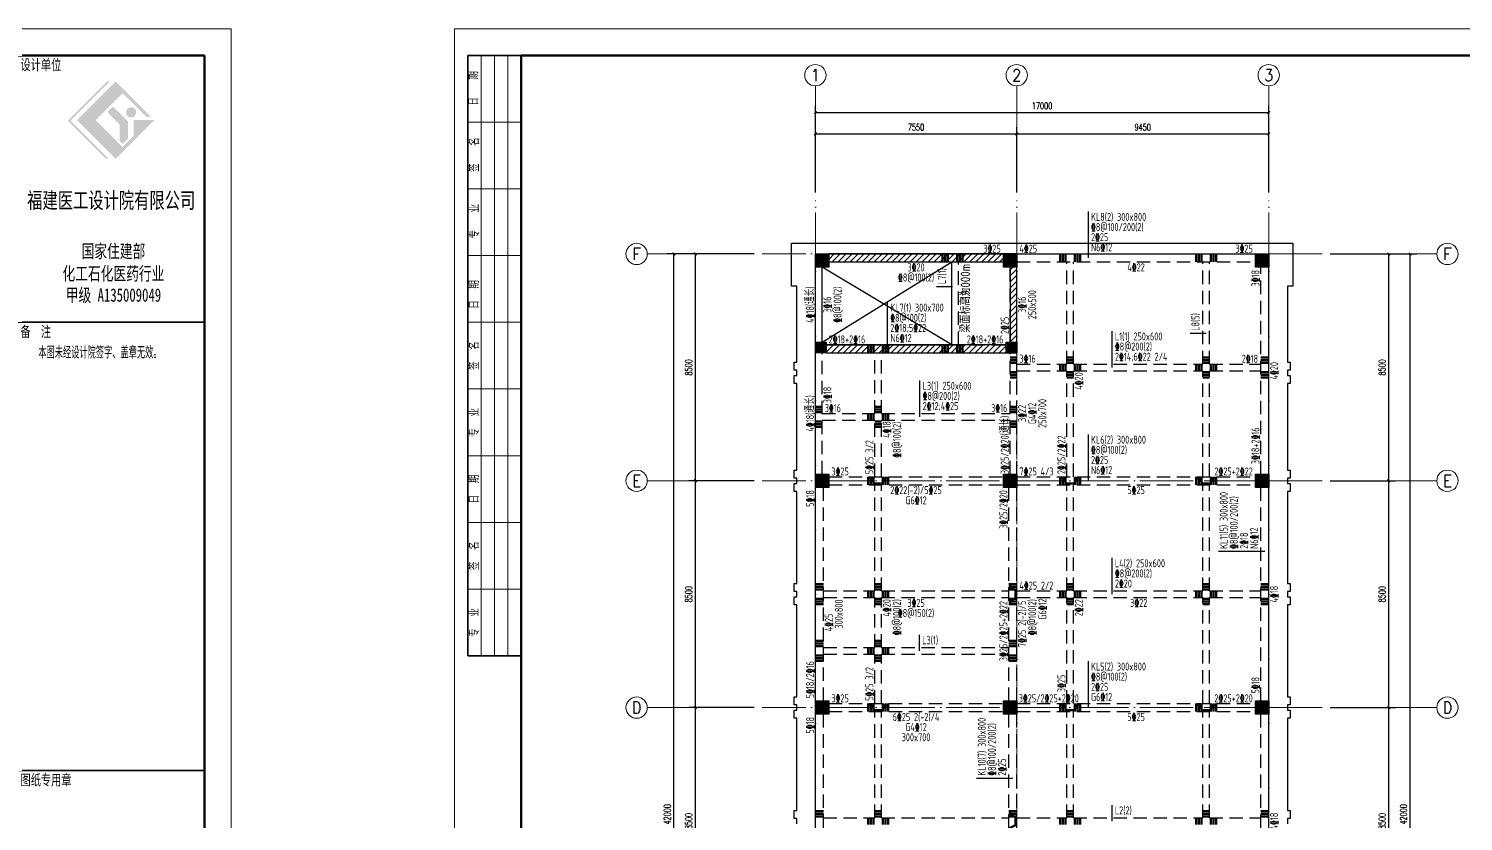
# Model space of a CAD drawing. Extents: x 3968514 to 5230306, y -516551 to -228246.
# Drawn here: x 4929560 to 4983348, y -396266 to -366566 of the extents above; entities that cross this region are included whole.
import ezdxf
from ezdxf.enums import TextEntityAlignment as Align

# ---------------------------------------------------------------- set-up
doc = ezdxf.new("R2010")
doc.units = 0
doc.header["$LTSCALE"] = 1000
doc.header["$MEASUREMENT"] = 0
for name, pattern in [('DASHED', [0.75, 0.5, -0.25]), ('DOTE', [2.42, 2, -0.2, 0.02, -0.2]), ('P_Dash1', [5, 4, -1])]:
    doc.linetypes.add(name, pattern=pattern)
for name, color, linetype, lineweight in [('AXIS', 3, 'Continuous', 15), ('AXIS_TEXT', 7, 'Continuous', 15), ('BEAM', 4, 'Continuous', 25), ('BEAM-DASHED', 4, 'P_Dash1', 25), ('BEAM-JZ-H', 2, 'Continuous', 25), ('BEAM-JZ-NUM-H', 6, 'Continuous', 25), ('BEAM-JZ-NUM-V', 6, 'Continuous', 25), ('BEAM-JZ-V', 2, 'Continuous', 25), ('BEAM-REINDJ', 1, 'Continuous', 50), ('BEAM-REINGJ', 1, 'Continuous', 50), ('BEAM-YW-H', 7, 'Continuous', 25), ('BEAM-YW-V', 7, 'Continuous', 25), ('COLUMN-HATCH', 251, 'Continuous', 25), ('DOTE', 1, 'DOTE', 9), ('FLOOR', 7, 'Continuous', 25), ('FRAME', 3, 'Continuous', 18)]:
    doc.layers.add(name, color=color, linetype=linetype, lineweight=lineweight)
for name, color, linetype in [('COLUMN', 9, 'Continuous'), ('PUB_TEXT', 7, 'Continuous'), ('Q◆07 新建墙填充', 7, 'Continuous')]:
    doc.layers.add(name, color=color, linetype=linetype)
doc.styles.add('_TCH_AXIS', font='COMPLEX', dxfattribs={"bigfont": 'GBCBIG'})
doc.styles.add('_TCH_DIM_T3', font='SIMPLEX.shx', dxfattribs={"width": 0.7, "bigfont": 'GBCBIG.shx'})
doc.styles.add('COMPLEX', font='COMPLEX')
doc.styles.add('DXFS', font='txt.shx', dxfattribs={"width": 0.7, "bigfont": 'dxfs.shx'})
doc.styles.add('FRAME', font='simhei.ttf', dxfattribs={"width": 0.7})
doc.styles.add('FromPkpm', font='Tssdeng.shx', dxfattribs={"width": 0.7, "bigfont": 'hztxt.shx'})
doc.styles.get("Standard").update_dxf_attribs({"font": 'gbenor.shx', "bigfont": 'gbcbig.shx'})
doc.dimstyles.new('_TCH_ARCH&&100', dxfattribs={"dimtxt": 255, "dimasz": 100, "dimexe": 250, "dimexo": 300, "dimgap": 122.5, "dimtad": 1, "dimdec": 0, "dimzin": 0, "dimdsep": 46, "dimtxsty": '_TCH_DIM_T3', "dimblk": 'ARCHTICK', "dimcen": 0.09, "dimclrt": 7, "dimazin": 2, "dimtfac": 1, "dimtdec": 0, "dimtix": 1, "dimtmove": 2, "dimatfit": 3, "dimfxl": 150, "dimtolj": 1, "dimtzin": 0, "dimarcsym": 0})

# ---------------------------------------------------------------- blocks, each defined once
blk = doc.blocks.new('drtgxdfgsedsew')
at = {"layer": 'BEAM-JZ-H'}
for p, q in [((26947, 49776), (26947, 51516)), ((19422, 46376), (19422, 48116)), ((27842, 45676), (27842, 47036)), ((20634, 43826), (20634, 45186)), ((26947, 41426), (26947, 43166)), ((27842, 37176), (27842, 38536)), ((20619, 35051), (20619, 35651)), ((26947, 32926), (26947, 34666)), ((27842, 28676), (27842, 29276))]:
    blk.add_line(p, q, dxfattribs=at)
at = {"layer": 'BEAM-JZ-V'}
for p, q in [((21857, 48696), (21257, 48696)), ((31362, 46948), (30762, 46948)), ((33562, 38776), (31822, 38776)), ((24112, 30276), (22752, 30276))]:
    blk.add_line(p, q, dxfattribs=at)
at = {"layer": 'BEAM-JZ-H', "style": 'FromPkpm', "width": 0.7}
for s, p in [('%%1328@100/200(2)', (27047, 50786)), ('2%%13225', (27047, 50406)), ('N6%%13212', (27047, 50026)), ('%%1328@100(2)', (19522, 47386)), ('2%%13218;5%%13222', (19522, 47006)), ('N6%%13212', (19522, 46626)), ('%%1328@200(2)', (27942, 46306)), ('2%%13214;6%%13222 2/4', (27942, 45926)), ('%%1328@200(2)', (20734, 44456)), ('2%%13212;4%%13225', (20734, 44076)), ('%%1328@100(2)', (27047, 42436)), ('2%%13225', (27047, 42056)), ('N6%%13212', (27047, 41676)), ('2%%13220', (27942, 37426)), ('%%1328@200(2)', (27942, 37806)), ('%%1328@100(2)', (27047, 33936)), ('2%%13225', (27047, 33556)), ('G6%%13212', (27047, 33176))]:
    blk.add_text(s, height=300, dxfattribs=at).set_placement(p)
at = {"layer": 'BEAM-JZ-NUM-H', "style": 'FromPkpm', "width": 0.7}
for s, p in [('KL8(2) 300x800', (27047, 51166)), ('KL7(1) 300x700', (19522, 47766)), ('L1(1) 250x600', (27942, 46686)), ('L3(1) 250x600', (20734, 44836)), ('KL6(2) 300x800', (27047, 42816)), ('L4(2) 250x600', (27942, 38186)), ('L3(1)', (20719, 35301)), ('KL5(2) 300x800', (27047, 34316)), ('L2(2)', (27942, 28926))]:
    blk.add_text(s, height=300, dxfattribs=at).set_placement(p)
at = {"layer": 'BEAM-JZ-NUM-V', "style": 'FromPkpm', "width": 0.7}
for s, p in [('L7(1)', (21607, 48796)), ('L8(5)', (31112, 47048)), ('KL11(5) 300x800', (32172, 38876)), ('KL10(7) 300x800', (23102, 30376))]:
    blk.add_text(s, height=300, rotation=90, dxfattribs=at).set_placement(p)
at = {"layer": 'BEAM-JZ-V', "style": 'FromPkpm', "width": 0.7}
for s, p in [('%%1328@100/200(2)', (32552, 38876)), ('2%%13218', (32932, 38876)), ('N6%%13212', (33312, 38876)), ('%%1328@100/200(2)', (23482, 30376)), ('2%%13225', (23862, 30376))]:
    blk.add_text(s, height=300, rotation=90, dxfattribs=at).set_placement(p)
at = {"layer": 'BEAM-YW-H', "style": 'FromPkpm', "width": 0.7}
for s, p in [('3%%13225', (23662, 49976)), ('3%%13225', (33112, 49976)), ('2%%13218+2%%13216', (23762, 46576)), ('2%%13218', (33312, 45851)), ('3%%13216', (23912, 44001)), ('2%%13225+2%%13222', (33112, 41626)), ('2%%13225+2%%13220', (33112, 33126))]:
    blk.add_text(s, height=300, dxfattribs=at).set_placement(p, align=Align.RIGHT)
for s, p in [('4%%13225', (24362, 49976)), ('2%%13218+2%%13216', (17212, 46576)), ('3%%13216', (24362, 45851)), ('3%%13216', (17062, 44001)), ('3%%13225', (17312, 41626)), ('7%%13225 4/3', (24362, 41626)), ('4%%13225 2/2', (24362, 37351)), ('3%%13225', (17312, 33126)), ('3%%13225/2%%13225+2%%13220', (24337, 33126))]:
    blk.add_text(s, height=300, dxfattribs=at).set_placement(p)
for s, p in [('3%%13220', (20487, 49576)), ('4%%13222', (28737, 49576)), ('%%1328@100(2)', (20487, 49196)), ('2%%13222(-2)/5%%13225', (20487, 41226)), ('5%%13225', (28737, 41226)), ('G6%%13212', (20487, 40846)), ('%%1328@150(2)', (20487, 36621)), ('3%%13225', (20487, 37001)), ('3%%13222', (28837, 37001)), ('6%%13225 2(-2)/4', (20487, 32726)), ('G4%%13212', (20487, 32346)), ('5%%13225', (28737, 32726)), ('300x700', (20487, 31966))]:
    blk.add_text(s, height=300, dxfattribs=at).set_placement(p, align=Align.TOP_CENTER)
at = {"layer": 'BEAM-YW-V', "style": 'FromPkpm', "width": 0.7}
for s, p in [('3%%13218', (33362, 49326)), ('5%%13218', (16662, 41076)), ('3%%13225/2%%13220', (23912, 41076)), ('5%%13218', (16662, 32576))]:
    blk.add_text(s, height=300, rotation=90, dxfattribs=at).set_placement(p, align=Align.RIGHT)
for s, p in [('4%%13218(通长)', (16662, 48026)), ('4%%13218(通长)', (16662, 43951)), ('3%%13225/2%%13220(通长)', (23962, 42771))]:
    blk.add_text(s, height=300, rotation=90, dxfattribs=at).set_placement(p, align=Align.CENTER)
for s, p in [('%%1328@100(2)', (17392, 48026)), ('250x500', (24692, 48026)), ('3%%13216', (17012, 48026)), ('3%%13216', (24312, 48026)), ('4%%13220', (33762, 45551)), ('4%%13220', (26437, 45165)), ('3%%13218', (17012, 44642)), ('3%%13222', (24312, 43951)), ('G4%%13212', (24692, 43951)), ('250x700', (25072, 43951)), ('4%%13218', (19237, 43351)), ('%%1328@100(2)', (19617, 42967)), ('4%%13218', (33762, 37176)), ('300x800', (17442, 36434)), ('4%%13220', (19237, 36665)), ('%%1328@100(2)', (19617, 36317)), ('7%%13225 2(-2)/5', (24312, 36065)), ('%%1328@100(2)', (24692, 36317)), ('G6%%13212', (25072, 36622)), ('2%%13222', (26437, 36669)), ('4%%13225', (17062, 36118)), ('4%%13218', (33762, 28676))]:
    blk.add_text(s, height=300, rotation=90, dxfattribs=at).set_placement(p, align=Align.TOP_CENTER)
for s, p in [('2%%13225', (23962, 46925)), ('3%%13218+2%%13216', (33362, 42050)), ('5%%13225 3/2', (18887, 41676)), ('2%%13225/2%%13222', (26087, 41676)), ('3%%13225/2%%13225+2%%13222', (23912, 34668)), ('5%%13218/2%%13216', (16662, 33276)), ('5%%13225 3/2', (18887, 33176)), ('3%%13225', (26087, 33507)), ('5%%13218', (33362, 33453))]:
    blk.add_text(s, height=300, rotation=90, dxfattribs=at).set_placement(p)
blk = doc.blocks.new('dftgdsfzst')
at = {"layer": 'BEAM-REINDJ'}
for points in [[(18712, 41526), (18812, 41526), (18912, 41326), (19212, 41326), (19312, 41526), (19412, 41526)], [(25912, 41526), (26012, 41526), (26112, 41326), (26412, 41326), (26512, 41526), (26612, 41526)], [(31012, 41526), (31112, 41526), (31212, 41326), (31512, 41326), (31612, 41526), (31712, 41526)], [(24012, 36826), (24012, 36926), (24212, 37026), (24212, 37326), (24012, 37426), (24012, 37526)], [(18712, 33026), (18812, 33026), (18912, 32826), (19212, 32826), (19312, 33026), (19412, 33026)], [(25912, 33026), (26012, 33026), (26112, 32826), (26412, 32826), (26512, 33026), (26612, 33026)], [(31012, 33026), (31112, 33026), (31212, 32826), (31512, 32826), (31612, 33026), (31712, 33026)], [(24012, 28326), (24012, 28426), (24212, 28526), (24212, 28826), (24012, 28926), (24012, 29026)]]:
    blk.add_lwpolyline(points, dxfattribs=at)
at = {"layer": 'BEAM-REINGJ'}
for points in [[(21482, 49926), (21482, 49626)], [(21582, 49926), (21582, 49626)], [(21682, 49926), (21682, 49626)], [(22032, 49926), (22032, 49626)], [(22132, 49926), (22132, 49626)], [(22232, 49926), (22232, 49626)], [(25887, 49926), (25887, 49626)], [(25987, 49926), (25987, 49626)], [(26087, 49926), (26087, 49626)], [(26437, 49926), (26437, 49626)], [(26537, 49926), (26537, 49626)], [(26637, 49926), (26637, 49626)], [(30987, 49926), (30987, 49626)], [(31087, 49926), (31087, 49626)], [(31187, 49926), (31187, 49626)], [(31537, 49926), (31537, 49626)], [(31637, 49926), (31637, 49626)], [(31737, 49926), (31737, 49626)], [(18687, 46526), (18687, 46226)], [(18787, 46526), (18787, 46226)], [(18887, 46526), (18887, 46226)], [(19237, 46526), (19237, 46226)], [(19337, 46526), (19337, 46226)], [(19437, 46526), (19437, 46226)], [(21482, 46526), (21482, 46226)], [(21582, 46526), (21582, 46226)], [(21682, 46526), (21682, 46226)], [(22032, 46526), (22032, 46226)], [(22132, 46526), (22132, 46226)], [(22232, 46526), (22232, 46226)], [(24012, 46051), (24262, 46051)], [(24012, 45951), (24262, 45951)], [(24012, 45851), (24262, 45851)], [(25887, 45801), (25887, 45551)], [(25987, 45801), (25987, 45551)], [(26087, 45801), (26087, 45551)], [(26137, 46051), (26387, 46051)], [(26137, 45951), (26387, 45951)], [(26137, 45851), (26387, 45851)], [(26437, 45801), (26437, 45551)], [(26537, 45801), (26537, 45551)], [(26637, 45801), (26637, 45551)], [(30987, 45801), (30987, 45551)], [(31087, 45801), (31087, 45551)], [(31187, 45801), (31187, 45551)], [(31237, 46051), (31487, 46051)], [(31237, 45951), (31487, 45951)], [(31237, 45851), (31487, 45851)], [(31537, 45801), (31537, 45551)], [(31637, 45801), (31637, 45551)], [(31737, 45801), (31737, 45551)], [(33412, 46051), (33712, 46051)], [(33412, 45951), (33712, 45951)], [(33412, 45851), (33712, 45851)], [(24012, 45501), (24262, 45501)], [(24012, 45401), (24262, 45401)], [(24012, 45301), (24262, 45301)], [(26137, 45501), (26387, 45501)], [(26137, 45401), (26387, 45401)], [(26137, 45301), (26387, 45301)], [(31237, 45501), (31487, 45501)], [(31237, 45401), (31487, 45401)], [(31237, 45301), (31487, 45301)], [(33412, 45501), (33712, 45501)], [(33412, 45401), (33712, 45401)], [(33412, 45301), (33712, 45301)], [(16712, 44201), (16962, 44201)], [(18937, 44201), (19187, 44201)], [(24012, 44201), (24262, 44201)], [(16712, 44101), (16962, 44101)], [(16712, 44001), (16962, 44001)], [(16712, 43651), (16962, 43651)], [(18687, 43951), (18687, 43701)], [(18787, 43951), (18787, 43701)], [(18887, 43951), (18887, 43701)], [(18937, 44101), (19187, 44101)], [(18937, 44001), (19187, 44001)], [(18937, 43651), (19187, 43651)], [(19237, 43951), (19237, 43701)], [(19337, 43951), (19337, 43701)], [(19437, 43951), (19437, 43701)], [(24012, 44101), (24262, 44101)], [(24012, 44001), (24262, 44001)], [(24012, 43651), (24262, 43651)], [(16712, 43551), (16962, 43551)], [(16712, 43451), (16962, 43451)], [(18937, 43551), (19187, 43551)], [(18937, 43451), (19187, 43451)], [(24012, 43551), (24262, 43551)], [(24012, 43451), (24262, 43451)], [(18687, 41576), (18687, 41276)], [(18787, 41576), (18787, 41276)], [(18887, 41576), (18887, 41276)], [(19237, 41576), (19237, 41276)], [(19337, 41576), (19337, 41276)], [(19437, 41576), (19437, 41276)], [(25887, 41576), (25887, 41276)], [(25987, 41576), (25987, 41276)], [(26087, 41576), (26087, 41276)], [(26437, 41576), (26437, 41276)], [(26537, 41576), (26537, 41276)], [(26637, 41576), (26637, 41276)], [(30987, 41576), (30987, 41276)], [(31087, 41576), (31087, 41276)], [(31187, 41576), (31187, 41276)], [(31537, 41576), (31537, 41276)], [(31637, 41576), (31637, 41276)], [(31737, 41576), (31737, 41276)], [(16712, 37551), (17012, 37551)], [(16712, 37451), (17012, 37451)], [(16712, 37351), (17012, 37351)], [(18687, 37301), (18687, 37051)], [(18787, 37301), (18787, 37051)], [(18887, 37301), (18887, 37051)], [(18937, 37551), (19187, 37551)], [(18937, 37451), (19187, 37451)], [(18937, 37351), (19187, 37351)], [(19237, 37301), (19237, 37051)], [(19337, 37301), (19337, 37051)], [(19437, 37301), (19437, 37051)], [(23962, 37551), (24262, 37551)], [(23962, 37451), (24262, 37451)], [(23962, 37351), (24262, 37351)], [(25887, 37301), (25887, 37051)], [(25987, 37301), (25987, 37051)], [(26087, 37301), (26087, 37051)], [(26137, 37551), (26387, 37551)], [(26137, 37451), (26387, 37451)], [(26137, 37351), (26387, 37351)], [(26437, 37301), (26437, 37051)], [(26537, 37301), (26537, 37051)], [(26637, 37301), (26637, 37051)], [(30987, 37301), (30987, 37051)], [(31087, 37301), (31087, 37051)], [(31187, 37301), (31187, 37051)], [(31237, 37551), (31487, 37551)], [(31237, 37451), (31487, 37451)], [(31237, 37351), (31487, 37351)], [(31537, 37301), (31537, 37051)], [(31637, 37301), (31637, 37051)], [(31737, 37301), (31737, 37051)], [(33412, 37551), (33712, 37551)], [(33412, 37451), (33712, 37451)], [(33412, 37351), (33712, 37351)], [(16712, 37001), (17012, 37001)], [(16712, 36901), (17012, 36901)], [(16712, 36801), (17012, 36801)], [(18937, 37001), (19187, 37001)], [(18937, 36901), (19187, 36901)], [(18937, 36801), (19187, 36801)], [(23962, 37001), (24262, 37001)], [(23962, 36901), (24262, 36901)], [(23962, 36801), (24262, 36801)], [(26137, 37001), (26387, 37001)], [(26137, 36901), (26387, 36901)], [(26137, 36801), (26387, 36801)], [(31237, 37001), (31487, 37001)], [(31237, 36901), (31487, 36901)], [(31237, 36801), (31487, 36801)], [(33412, 37001), (33712, 37001)], [(33412, 36901), (33712, 36901)], [(33412, 36801), (33712, 36801)], [(16712, 35426), (17012, 35426)], [(16712, 35326), (17012, 35326)], [(16712, 35226), (17012, 35226)], [(18687, 35176), (18687, 34926)], [(18787, 35176), (18787, 34926)], [(18887, 35176), (18887, 34926)], [(18937, 35426), (19187, 35426)], [(18937, 35326), (19187, 35326)], [(18937, 35226), (19187, 35226)], [(19237, 35176), (19237, 34926)], [(19337, 35176), (19337, 34926)], [(19437, 35176), (19437, 34926)], [(23962, 35426), (24262, 35426)], [(23962, 35326), (24262, 35326)], [(23962, 35226), (24262, 35226)], [(16712, 34876), (17012, 34876)], [(16712, 34776), (17012, 34776)], [(16712, 34676), (17012, 34676)], [(18937, 34876), (19187, 34876)], [(18937, 34776), (19187, 34776)], [(18937, 34676), (19187, 34676)], [(23962, 34876), (24262, 34876)], [(23962, 34776), (24262, 34776)], [(23962, 34676), (24262, 34676)], [(18687, 33076), (18687, 32776)], [(18787, 33076), (18787, 32776)], [(18887, 33076), (18887, 32776)], [(19237, 33076), (19237, 32776)], [(19337, 33076), (19337, 32776)], [(19437, 33076), (19437, 32776)], [(25887, 33076), (25887, 32776)], [(25987, 33076), (25987, 32776)], [(26087, 33076), (26087, 32776)], [(26437, 33076), (26437, 32776)], [(26537, 33076), (26537, 32776)], [(26637, 33076), (26637, 32776)], [(30987, 33076), (30987, 32776)], [(31087, 33076), (31087, 32776)], [(31187, 33076), (31187, 32776)], [(31537, 33076), (31537, 32776)], [(31637, 33076), (31637, 32776)], [(31737, 33076), (31737, 32776)], [(16712, 29051), (17012, 29051)], [(18937, 29051), (19187, 29051)], [(23962, 29051), (24262, 29051)], [(26137, 29051), (26387, 29051)], [(31237, 29051), (31487, 29051)], [(33412, 29051), (33712, 29051)], [(16712, 28951), (17012, 28951)], [(16712, 28851), (17012, 28851)], [(18687, 28801), (18687, 28551)], [(18787, 28801), (18787, 28551)], [(18887, 28801), (18887, 28551)], [(18937, 28951), (19187, 28951)], [(18937, 28851), (19187, 28851)], [(19237, 28801), (19237, 28551)], [(19337, 28801), (19337, 28551)], [(19437, 28801), (19437, 28551)], [(23962, 28951), (24262, 28951)], [(23962, 28851), (24262, 28851)], [(25887, 28801), (25887, 28551)], [(25987, 28801), (25987, 28551)], [(26087, 28801), (26087, 28551)], [(26137, 28951), (26387, 28951)], [(26137, 28851), (26387, 28851)], [(26437, 28801), (26437, 28551)], [(26537, 28801), (26537, 28551)], [(26637, 28801), (26637, 28551)], [(30987, 28801), (30987, 28551)], [(31087, 28801), (31087, 28551)], [(31187, 28801), (31187, 28551)], [(31237, 28951), (31487, 28951)], [(31237, 28851), (31487, 28851)], [(31537, 28801), (31537, 28551)], [(31637, 28801), (31637, 28551)], [(31737, 28801), (31737, 28551)], [(33412, 28951), (33712, 28951)], [(33412, 28851), (33712, 28851)]]:
    blk.add_lwpolyline(points, dxfattribs=at)
blk = doc.blocks.new('rfydrtysds')
at = {"layer": 'COLUMN-HATCH'}
for points in [[(5741410, -352340), (5741910, -352340), (5741910, -352840), (5741410, -352840)], [(5748460, -352340), (5748960, -352340), (5748960, -352840), (5748460, -352840)], [(5757910, -352340), (5758410, -352340), (5758410, -352840), (5757910, -352840)], [(5741410, -355640), (5741810, -355640), (5741810, -356040), (5741410, -356040)], [(5748560, -355640), (5748960, -355640), (5748960, -356040), (5748560, -356040)], [(5741410, -360590), (5741910, -360590), (5741910, -361090), (5741410, -361090)], [(5748460, -360590), (5748960, -360590), (5748960, -361090), (5748460, -361090)], [(5757910, -360590), (5758410, -360590), (5758410, -361090), (5757910, -361090)], [(5741410, -369090), (5741910, -369090), (5741910, -369590), (5741410, -369590)], [(5748460, -369090), (5748960, -369090), (5748960, -369590), (5748460, -369590)], [(5757910, -369090), (5758410, -369090), (5758410, -369590), (5757910, -369590)]]:
    blk.add_hatch(color=256, dxfattribs=at).paths.add_polyline_path(points, flags=0)
at = {"elevation": 0}
blk.add_lwpolyline([(5740710, -373690), (5740710, -373490), (5740610, -373490), (5740610, -373190), (5740710, -373190), (5740710, -369740), (5740610, -369740), (5740610, -369440), (5740710, -369440), (5740710, -369240), (5740610, -369240), (5740610, -368940), (5740710, -368940), (5740710, -365490), (5740610, -365490), (5740610, -365190), (5740710, -365190), (5740710, -364990), (5740610, -364990), (5740610, -364690), (5740710, -364690), (5740710, -361240), (5740610, -361240), (5740610, -360940), (5740710, -360940), (5740710, -360740), (5740610, -360740), (5740610, -360440), (5740710, -360440), (5740710, -357190), (5740610, -357190), (5740610, -356890), (5740710, -356890), (5740710, -356690), (5740610, -356690), (5740610, -356390), (5740710, -356390), (5740710, -353540), (5740510, -353540), (5740510, -351940), (5759310, -351940), (5759310, -353540), (5759110, -353540), (5759110, -356390), (5759210, -356390), (5759210, -356690), (5759110, -356690), (5759110, -356890), (5759210, -356890), (5759210, -357190), (5759110, -357190), (5759110, -360440), (5759210, -360440), (5759210, -360740), (5759110, -360740), (5759110, -360940), (5759210, -360940), (5759210, -361240), (5759110, -361240), (5759110, -364690), (5759210, -364690), (5759210, -364990), (5759110, -364990), (5759110, -365190), (5759210, -365190), (5759210, -365490), (5759110, -365490), (5759110, -368940), (5759210, -368940), (5759210, -369240), (5759110, -369240), (5759110, -369440), (5759210, -369440), (5759210, -369740), (5759110, -369740), (5759110, -373190), (5759210, -373190), (5759210, -373490), (5759110, -373490), (5759110, -373690)], dxfattribs=at)
at = {"layer": 'BEAM'}
for p, q in [((5741410, -355640), (5741410, -352840)), ((5741660, -355640), (5741660, -352840)), ((5741910, -352340), (5748460, -352340)), ((5741910, -352640), (5746530, -352640)), ((5746530, -355740), (5746530, -352640)), ((5748960, -352340), (5757910, -352340)), ((5758410, -360590), (5758410, -352840)), ((5741410, -360590), (5741410, -356040)), ((5741810, -355740), (5746530, -355740)), ((5741410, -369090), (5741410, -361090)), ((5758410, -369090), (5758410, -361090)), ((5741410, -377590), (5741410, -369590)), ((5758410, -377590), (5758410, -369590))]:
    blk.add_line(p, q, dxfattribs=at)
at = {"layer": 'BEAM-DASHED', "linetype": 'DASHED'}
for p, q in [((5746530, -352640), (5748460, -352640)), ((5746780, -355740), (5746780, -352640)), ((5748710, -355640), (5748710, -352840)), ((5748960, -352640), (5757910, -352640)), ((5748960, -355640), (5748960, -352840)), ((5750835, -356465), (5750835, -352640)), ((5751085, -356465), (5751085, -352640)), ((5755935, -356465), (5755935, -352640)), ((5756185, -356465), (5756185, -352640)), ((5758110, -360590), (5758110, -352840)), ((5741660, -360590), (5741660, -356040)), ((5741810, -356040), (5748560, -356040)), ((5743635, -358315), (5743635, -356040)), ((5743885, -358315), (5743885, -356040)), ((5746530, -355740), (5748560, -355740)), ((5748710, -360590), (5748710, -356040)), ((5748960, -360590), (5748960, -356040)), ((5748960, -356465), (5750835, -356465)), ((5751085, -356465), (5755935, -356465)), ((5756185, -356465), (5758110, -356465)), ((5748960, -356715), (5750835, -356715)), ((5750835, -360690), (5750835, -356715)), ((5751085, -356715), (5755935, -356715)), ((5751085, -360690), (5751085, -356715)), ((5755935, -360690), (5755935, -356715)), ((5756185, -356715), (5758110, -356715)), ((5756185, -360690), (5756185, -356715)), ((5741660, -358315), (5743635, -358315)), ((5741660, -358565), (5743635, -358565)), ((5743635, -360690), (5743635, -358565)), ((5743885, -358315), (5748710, -358315)), ((5743885, -358565), (5748710, -358565)), ((5743885, -360690), (5743885, -358565)), ((5741910, -360690), (5748460, -360690)), ((5748960, -360690), (5757910, -360690)), ((5741710, -369090), (5741710, -361090)), ((5741910, -360990), (5748460, -360990)), ((5743635, -364965), (5743635, -360990)), ((5743885, -364965), (5743885, -360990)), ((5748660, -369090), (5748660, -361090)), ((5748960, -360990), (5757910, -360990)), ((5748960, -369090), (5748960, -361090)), ((5750835, -364965), (5750835, -360990)), ((5751085, -364965), (5751085, -360990)), ((5755935, -364965), (5755935, -360990)), ((5756185, -364965), (5756185, -360990)), ((5758110, -369090), (5758110, -361090)), ((5741710, -364965), (5743635, -364965)), ((5741710, -365215), (5743635, -365215)), ((5743635, -367090), (5743635, -365215)), ((5743885, -364965), (5748660, -364965)), ((5743885, -365215), (5748660, -365215)), ((5743885, -367090), (5743885, -365215)), ((5748960, -364965), (5750835, -364965)), ((5748960, -365215), (5750835, -365215)), ((5750835, -369190), (5750835, -365215)), ((5751085, -364965), (5755935, -364965)), ((5751085, -365215), (5755935, -365215)), ((5751085, -369190), (5751085, -365215)), ((5755935, -369190), (5755935, -365215)), ((5756185, -364965), (5758110, -364965)), ((5756185, -365215), (5758110, -365215)), ((5756185, -369190), (5756185, -365215)), ((5741710, -367090), (5743635, -367090)), ((5741710, -367340), (5743635, -367340)), ((5743635, -369190), (5743635, -367340)), ((5743885, -367090), (5748660, -367090)), ((5743885, -367340), (5748660, -367340)), ((5743885, -369190), (5743885, -367340)), ((5741910, -369190), (5748460, -369190)), ((5741910, -369490), (5748460, -369490)), ((5743635, -373465), (5743635, -369490)), ((5743885, -373465), (5743885, -369490)), ((5748960, -369190), (5757910, -369190)), ((5748960, -369490), (5757910, -369490)), ((5750835, -373465), (5750835, -369490)), ((5751085, -373465), (5751085, -369490)), ((5755935, -373465), (5755935, -369490)), ((5756185, -373465), (5756185, -369490)), ((5741710, -377590), (5741710, -369590)), ((5748660, -377590), (5748660, -369590)), ((5748960, -377590), (5748960, -369590)), ((5758110, -377590), (5758110, -369590)), ((5741710, -373465), (5743635, -373465)), ((5743885, -373465), (5748660, -373465)), ((5748960, -373465), (5750835, -373465)), ((5751085, -373465), (5755935, -373465)), ((5756185, -373465), (5758110, -373465))]:
    blk.add_line(p, q, dxfattribs=at)
at = {"layer": 'COLUMN'}
for points in [[(5741410, -352340), (5741910, -352340), (5741910, -352840), (5741410, -352840), (5741410, -352340)], [(5748460, -352340), (5748960, -352340), (5748960, -352840), (5748460, -352840), (5748460, -352340)], [(5757910, -352340), (5758410, -352340), (5758410, -352840), (5757910, -352840), (5757910, -352340)], [(5741410, -355640), (5741810, -355640), (5741810, -356040), (5741410, -356040), (5741410, -355640)], [(5748560, -355640), (5748960, -355640), (5748960, -356040), (5748560, -356040), (5748560, -355640)], [(5741410, -360590), (5741910, -360590), (5741910, -361090), (5741410, -361090), (5741410, -360590)], [(5748460, -360590), (5748960, -360590), (5748960, -361090), (5748460, -361090), (5748460, -360590)], [(5757910, -360590), (5758410, -360590), (5758410, -361090), (5757910, -361090), (5757910, -360590)], [(5741410, -369090), (5741910, -369090), (5741910, -369590), (5741410, -369590), (5741410, -369090)], [(5748460, -369090), (5748960, -369090), (5748960, -369590), (5748460, -369590), (5748460, -369090)], [(5757910, -369090), (5758410, -369090), (5758410, -369590), (5757910, -369590), (5757910, -369090)]]:
    blk.add_lwpolyline(points, dxfattribs=at)
at = {"layer": 'FLOOR'}
for p, q in [((5741660, -355640), (5746530, -352640)), ((5746530, -355740), (5741660, -352840))]:
    blk.add_line(p, q, dxfattribs=at)
blk = doc.blocks.new('A$C0B803521')
at = {"layer": 'FRAME'}
h = blk.add_hatch(color=256, dxfattribs=at)
h.paths.add_polyline_path([(-21025, 90227), (-20017, 91236), (-19135, 90354), (-18955, 90354), (-20278, 91677), (-21728, 90227), (-20278, 88777), (-18828, 90227), (-19604, 90227), (-19604, 89631), (-20017, 89218)], flags=0)
edge = h.paths.add_edge_path(flags=0)
edge.add_arc((-20199, 90039), 69.1, 0, 45, ccw=False)
edge.add_line((-20130, 90039), (-20130, 89455))
edge.add_line((-20130, 89455), (-20014, 89339))
edge.add_line((-20014, 89339), (-19815, 89537))
edge.add_line((-19815, 89537), (-19815, 90148))
edge.add_arc((-19884, 90148), 69.1, 360, 405)
edge.add_line((-19835, 90197), (-20329, 90690))
edge.add_arc((-20378, 90642), 69.1, 45, 135)
edge.add_line((-20426, 90690), (-20541, 90576))
edge.add_arc((-20492, 90527), 69.1, 135, 225)
edge.add_line((-20541, 90478), (-20150, 90088))
edge = h.paths.add_edge_path(flags=0)
edge.add_arc((-19698, 90520), 192, 0, 180)
edge.add_arc((-19698, 90520), 192, 180, 360)
h.paths.add_polyline_path([(-20637, 88777), (-20539, 88777), (-21971, 90208), (-20502, 91677), (-20600, 91677), (-22068, 90208)], flags=0)
at = {"layer": 'FRAME', "lineweight": 18}
for p, q in [((-100043, 93652), (-100043, 34252)), ((-15943, 93652), (-100043, 93652)), ((-15943, 34252), (-15943, 93652))]:
    blk.add_line(p, q, dxfattribs=at)
at = {"layer": 'FRAME', "lineweight": 35}
for p, q in [((-97543, 92652), (-99543, 92652)), ((-99543, 92652), (-99543, 70152)), ((-23943, 82652), (-16943, 82652)), ((-16943, 65852), (-23943, 65852))]:
    blk.add_line(p, q, dxfattribs=at)
at = {"layer": 'FRAME', "lineweight": 140}
for p, q in [((-97543, 92652), (-97543, 35252)), ((-16943, 92652), (-97543, 92652)), ((-16943, 35252), (-16943, 92652))]:
    blk.add_line(p, q, dxfattribs=at)
at = {"layer": 'FRAME', "lineweight": 18}
for points in [[(-99043, 70152), (-99043, 92652)], [(-98543, 70152), (-98543, 92652)], [(-98043, 70152), (-98043, 92652)], [(-97543, 90152), (-99543, 90152)], [(-97543, 87652), (-99543, 87652)], [(-97543, 85152), (-99543, 85152)], [(-97543, 82652), (-99543, 82652)], [(-97543, 80152), (-99543, 80152)], [(-97543, 77652), (-99543, 77652)], [(-97543, 75152), (-99543, 75152)], [(-97543, 72652), (-99543, 72652)]]:
    blk.add_lwpolyline(points, dxfattribs=at)
at = {"layer": 'FRAME', "lineweight": 35}
blk.add_lwpolyline([(-97543, 70152), (-99543, 70152)], dxfattribs=at)
at = {"layer": 'FRAME', "style": 'FRAME'}
for s, insert, char_height, width, attachment_point in [('设计单位', (-23843, 92502), 400, 2368.14, 1), ('福建医工设计院有限公司', (-20443, 87187), 600, 9859.32, 5), ('国家住建部', (-20359, 85288), 500, 2944.75, 5), ('化工石化医药行业', (-20359, 84447), 500, 4781.36, 5), ('甲级 A135009049', (-20359, 83644), 500, 4439.66, 5), ('备  注', (-23843, 82502), 400, 1758.31, 1), ('{\\W0.55;本图未经设计院签字、盖章无效。}', (-23176, 81291), 400, 6834.92, 7), ('图纸专用章', (-23843, 65702), 400, 2928.14, 1)]:
    blk.add_mtext(s, dxfattribs=dict(at, insert=insert, char_height=char_height, width=width, attachment_point=attachment_point))
at = {"layer": 'FRAME', "char_height": 350, "attachment_point": 5, "rotation": 90, "style": 'DXFS'}
for s, insert, width in [('日   期', (-99319, 91415), 1350.55), ('签   名   ', (-99289, 88930), 1430.08), ('专   业', (-99284, 86439), 1489.43), ('日  期', (-99293, 83691), 1132.5), ('签  名   ', (-99293, 81402), 1185), ('专  业', (-99293, 78902), 1132.5), ('日  期', (-99293, 76402), 1132.5), ('签  名   ', (-99293, 73902), 1185)]:
    blk.add_mtext(s, dxfattribs=dict(at, insert=insert, width=width))
at = {"layer": 'FRAME', "lineweight": 18, "insert": (-99293, 71402), "char_height": 350, "width": 1132.5, "attachment_point": 5, "rotation": 90, "style": 'DXFS'}
blk.add_mtext('专  业', dxfattribs=at)
blk = doc.blocks.new('_AXISO')
blk.add_circle((0, 0), 0.5)
at = {"layer": 'AXIS_TEXT', "style": 'COMPLEX', "width": 1.041667}
blk.add_attdef('A', text='', height=0.56, dxfattribs=at).set_placement((-0.25, -0.28), (0.25, -0.28), align=Align.FIT)
blk = doc.blocks.new('_ArchTick')
at = {"color": 0, "linetype": 'ByBlock', "const_width": 0.4}
blk.add_lwpolyline([(-0.5, -0.5), (0.5, 0.5)], dxfattribs=at)
blk = doc.blocks.new('*D1344')
at = {"layer": 'AXIS', "color": 0, "lineweight": -2, "transparency": 16777216}
for p, q in [((0, 2300), (0, 5550)), ((17000, 2300), (17000, 5550)), ((0, 5300), (17000, 5300))]:
    blk.add_line(p, q, dxfattribs=at)
at = {"layer": 'Defpoints', "color": 0, "transparency": 16777216}
for p in [(17000, 5300), (0, 2000), (17000, 2000)]:
    blk.add_point(p, dxfattribs=at)
at = {"layer": 'AXIS', "color": 0, "lineweight": -2, "transparency": 16777216, "xscale": 100, "yscale": 100, "zscale": 100, "rotation": 180}
blk.add_blockref('_ArchTick', (0, 5300), dxfattribs=at)
at = {"layer": 'AXIS', "color": 0, "lineweight": -2, "transparency": 16777216, "xscale": 100, "yscale": 100, "zscale": 100}
blk.add_blockref('_ArchTick', (17000, 5300), dxfattribs=at)
at = {"layer": 'AXIS', "color": 7, "transparency": 16777216, "insert": (8500, 5550), "char_height": 255, "attachment_point": 5, "style": '_TCH_DIM_T3'}
blk.add_mtext('\\A1;17000', dxfattribs=at)
blk = doc.blocks.new('*D1345')
at = {"layer": 'AXIS', "color": 0, "lineweight": -2, "transparency": 16777216}
for p, q in [((0, 2300), (0, 4750)), ((0, 4500), (7550, 4500)), ((7550, 2300), (7550, 4750))]:
    blk.add_line(p, q, dxfattribs=at)
at = {"layer": 'Defpoints', "color": 0, "transparency": 16777216}
for p in [(7550, 4500), (0, 2000), (7550, 2000)]:
    blk.add_point(p, dxfattribs=at)
at = {"layer": 'AXIS', "color": 0, "lineweight": -2, "transparency": 16777216, "xscale": 100, "yscale": 100, "zscale": 100, "rotation": 180}
blk.add_blockref('_ArchTick', (0, 4500), dxfattribs=at)
at = {"layer": 'AXIS', "color": 0, "lineweight": -2, "transparency": 16777216, "xscale": 100, "yscale": 100, "zscale": 100}
blk.add_blockref('_ArchTick', (7550, 4500), dxfattribs=at)
at = {"layer": 'AXIS', "color": 7, "transparency": 16777216, "insert": (3775, 4750), "char_height": 255, "attachment_point": 5, "style": '_TCH_DIM_T3'}
blk.add_mtext('\\A1;7550', dxfattribs=at)
blk = doc.blocks.new('*D1346')
at = {"layer": 'AXIS', "color": 0, "lineweight": -2, "transparency": 16777216}
for p, q in [((7550, 2300), (7550, 4750)), ((7550, 4500), (17000, 4500)), ((17000, 2300), (17000, 4750))]:
    blk.add_line(p, q, dxfattribs=at)
at = {"layer": 'Defpoints', "color": 0, "transparency": 16777216}
for p in [(17000, 4500), (7550, 2000), (17000, 2000)]:
    blk.add_point(p, dxfattribs=at)
at = {"layer": 'AXIS', "color": 0, "lineweight": -2, "transparency": 16777216, "xscale": 100, "yscale": 100, "zscale": 100, "rotation": 180}
blk.add_blockref('_ArchTick', (7550, 4500), dxfattribs=at)
at = {"layer": 'AXIS', "color": 0, "lineweight": -2, "transparency": 16777216, "xscale": 100, "yscale": 100, "zscale": 100}
blk.add_blockref('_ArchTick', (17000, 4500), dxfattribs=at)
at = {"layer": 'AXIS', "color": 7, "transparency": 16777216, "insert": (12275, 4750), "char_height": 255, "attachment_point": 5, "style": '_TCH_DIM_T3'}
blk.add_mtext('\\A1;9450', dxfattribs=at)
blk = doc.blocks.new('*D1347')
at = {"layer": 'AXIS', "color": 0, "lineweight": -2, "transparency": 16777216}
for p, q in [((19300, 0), (22550, 0)), ((22300, -42000), (22300, 0)), ((19300, -42000), (22550, -42000))]:
    blk.add_line(p, q, dxfattribs=at)
at = {"layer": 'Defpoints', "color": 0, "transparency": 16777216}
for p in [(19000, 0), (22300, 0), (19000, -42000)]:
    blk.add_point(p, dxfattribs=at)
at = {"layer": 'AXIS', "color": 0, "lineweight": -2, "transparency": 16777216, "xscale": 100, "yscale": 100, "zscale": 100}
for p, rotation in [((22300, 0), 90), ((22300, -42000), 270)]:
    blk.add_blockref('_ArchTick', p, dxfattribs=dict(at, rotation=rotation))
at = {"layer": 'AXIS', "color": 7, "transparency": 16777216, "insert": (22050, -21000), "char_height": 255, "attachment_point": 5, "rotation": 90, "style": '_TCH_DIM_T3'}
blk.add_mtext('\\A1;42000', dxfattribs=at)
blk = doc.blocks.new('*D1350')
at = {"layer": 'AXIS', "color": 0, "lineweight": -2, "transparency": 16777216}
for p, q in [((19300, -17000), (21750, -17000)), ((21500, -25500), (21500, -17000)), ((19300, -25500), (21750, -25500))]:
    blk.add_line(p, q, dxfattribs=at)
at = {"layer": 'Defpoints', "color": 0, "transparency": 16777216}
for p in [(19000, -17000), (21500, -17000), (19000, -25500)]:
    blk.add_point(p, dxfattribs=at)
at = {"layer": 'AXIS', "color": 0, "lineweight": -2, "transparency": 16777216, "xscale": 100, "yscale": 100, "zscale": 100}
for p, rotation in [((21500, -17000), 90), ((21500, -25500), 270)]:
    blk.add_blockref('_ArchTick', p, dxfattribs=dict(at, rotation=rotation))
at = {"layer": 'AXIS', "color": 7, "transparency": 16777216, "insert": (21250, -21250), "char_height": 255, "attachment_point": 5, "rotation": 90, "style": '_TCH_DIM_T3'}
blk.add_mtext('\\A1;8500', dxfattribs=at)
blk = doc.blocks.new('*D1351')
at = {"layer": 'AXIS', "color": 0, "lineweight": -2, "transparency": 16777216}
for p, q in [((19300, -8500), (21750, -8500)), ((21500, -17000), (21500, -8500)), ((19300, -17000), (21750, -17000))]:
    blk.add_line(p, q, dxfattribs=at)
at = {"layer": 'Defpoints', "color": 0, "transparency": 16777216}
for p in [(19000, -8500), (21500, -8500), (19000, -17000)]:
    blk.add_point(p, dxfattribs=at)
at = {"layer": 'AXIS', "color": 0, "lineweight": -2, "transparency": 16777216, "xscale": 100, "yscale": 100, "zscale": 100}
for p, rotation in [((21500, -8500), 90), ((21500, -17000), 270)]:
    blk.add_blockref('_ArchTick', p, dxfattribs=dict(at, rotation=rotation))
at = {"layer": 'AXIS', "color": 7, "transparency": 16777216, "insert": (21250, -12750), "char_height": 255, "attachment_point": 5, "rotation": 90, "style": '_TCH_DIM_T3'}
blk.add_mtext('\\A1;8500', dxfattribs=at)
blk = doc.blocks.new('*D1352')
at = {"layer": 'AXIS', "color": 0, "lineweight": -2, "transparency": 16777216}
for p, q in [((19300, 0), (21750, 0)), ((21500, -8500), (21500, 0)), ((19300, -8500), (21750, -8500))]:
    blk.add_line(p, q, dxfattribs=at)
at = {"layer": 'Defpoints', "color": 0, "transparency": 16777216}
for p in [(19000, 0), (21500, 0), (19000, -8500)]:
    blk.add_point(p, dxfattribs=at)
at = {"layer": 'AXIS', "color": 0, "lineweight": -2, "transparency": 16777216, "xscale": 100, "yscale": 100, "zscale": 100}
for p, rotation in [((21500, 0), 90), ((21500, -8500), 270)]:
    blk.add_blockref('_ArchTick', p, dxfattribs=dict(at, rotation=rotation))
at = {"layer": 'AXIS', "color": 7, "transparency": 16777216, "insert": (21250, -4250), "char_height": 255, "attachment_point": 5, "rotation": 90, "style": '_TCH_DIM_T3'}
blk.add_mtext('\\A1;8500', dxfattribs=at)
blk = doc.blocks.new('*D1353')
at = {"layer": 'AXIS', "color": 0, "lineweight": -2, "transparency": 16777216}
for p, q in [((-2300, 0), (-5550, 0)), ((-5300, -42000), (-5300, 0)), ((-2300, -42000), (-5550, -42000))]:
    blk.add_line(p, q, dxfattribs=at)
at = {"layer": 'Defpoints', "color": 0, "transparency": 16777216}
for p in [(-5300, 0), (-2000, 0), (-2000, -42000)]:
    blk.add_point(p, dxfattribs=at)
at = {"layer": 'AXIS', "color": 0, "lineweight": -2, "transparency": 16777216, "xscale": 100, "yscale": 100, "zscale": 100}
for p, rotation in [((-5300, 0), 90), ((-5300, -42000), 270)]:
    blk.add_blockref('_ArchTick', p, dxfattribs=dict(at, rotation=rotation))
at = {"layer": 'AXIS', "color": 7, "transparency": 16777216, "insert": (-5550, -21000), "char_height": 255, "attachment_point": 5, "rotation": 90, "style": '_TCH_DIM_T3'}
blk.add_mtext('\\A1;42000', dxfattribs=at)
blk = doc.blocks.new('*D1356')
at = {"layer": 'AXIS', "color": 0, "lineweight": -2, "transparency": 16777216}
for p, q in [((-2300, -17000), (-4750, -17000)), ((-4500, -25500), (-4500, -17000)), ((-2300, -25500), (-4750, -25500))]:
    blk.add_line(p, q, dxfattribs=at)
at = {"layer": 'Defpoints', "color": 0, "transparency": 16777216}
for p in [(-4500, -17000), (-2000, -17000), (-2000, -25500)]:
    blk.add_point(p, dxfattribs=at)
at = {"layer": 'AXIS', "color": 0, "lineweight": -2, "transparency": 16777216, "xscale": 100, "yscale": 100, "zscale": 100}
for p, rotation in [((-4500, -17000), 90), ((-4500, -25500), 270)]:
    blk.add_blockref('_ArchTick', p, dxfattribs=dict(at, rotation=rotation))
at = {"layer": 'AXIS', "color": 7, "transparency": 16777216, "insert": (-4750, -21250), "char_height": 255, "attachment_point": 5, "rotation": 90, "style": '_TCH_DIM_T3'}
blk.add_mtext('\\A1;8500', dxfattribs=at)
blk = doc.blocks.new('*D1357')
at = {"layer": 'AXIS', "color": 0, "lineweight": -2, "transparency": 16777216}
for p, q in [((-2300, -8500), (-4750, -8500)), ((-4500, -17000), (-4500, -8500)), ((-2300, -17000), (-4750, -17000))]:
    blk.add_line(p, q, dxfattribs=at)
at = {"layer": 'Defpoints', "color": 0, "transparency": 16777216}
for p in [(-4500, -8500), (-2000, -8500), (-2000, -17000)]:
    blk.add_point(p, dxfattribs=at)
at = {"layer": 'AXIS', "color": 0, "lineweight": -2, "transparency": 16777216, "xscale": 100, "yscale": 100, "zscale": 100}
for p, rotation in [((-4500, -8500), 90), ((-4500, -17000), 270)]:
    blk.add_blockref('_ArchTick', p, dxfattribs=dict(at, rotation=rotation))
at = {"layer": 'AXIS', "color": 7, "transparency": 16777216, "insert": (-4750, -12750), "char_height": 255, "attachment_point": 5, "rotation": 90, "style": '_TCH_DIM_T3'}
blk.add_mtext('\\A1;8500', dxfattribs=at)
blk = doc.blocks.new('*D1358')
at = {"layer": 'AXIS', "color": 0, "lineweight": -2, "transparency": 16777216}
for p, q in [((-2300, 0), (-4750, 0)), ((-4500, -8500), (-4500, 0)), ((-2300, -8500), (-4750, -8500))]:
    blk.add_line(p, q, dxfattribs=at)
at = {"layer": 'Defpoints', "color": 0, "transparency": 16777216}
for p in [(-4500, 0), (-2000, 0), (-2000, -8500)]:
    blk.add_point(p, dxfattribs=at)
at = {"layer": 'AXIS', "color": 0, "lineweight": -2, "transparency": 16777216, "xscale": 100, "yscale": 100, "zscale": 100}
for p, rotation in [((-4500, 0), 90), ((-4500, -8500), 270)]:
    blk.add_blockref('_ArchTick', p, dxfattribs=dict(at, rotation=rotation))
at = {"layer": 'AXIS', "color": 7, "transparency": 16777216, "insert": (-4750, -4250), "char_height": 255, "attachment_point": 5, "rotation": 90, "style": '_TCH_DIM_T3'}
blk.add_mtext('\\A1;8500', dxfattribs=at)
blk = doc.blocks.new('A$Cbcbeac01')
at = {"layer": 'AXIS'}
for p, q in [((0, 2300), (0, 6300)), ((7550, 2300), (7550, 6300)), ((17000, 2300), (17000, 6300)), ((-2300, 0), (-6300, 0)), ((19300, 0), (23300, 0)), ((-2300, -8500), (-6300, -8500)), ((19300, -8500), (23300, -8500)), ((-2300, -17000), (-6300, -17000)), ((19300, -17000), (23300, -17000))]:
    blk.add_line(p, q, dxfattribs=at)
at = {"layer": 'DOTE'}
for p, q in [((0, -44000), (0, 2000)), ((7550, -44000), (7550, 2000)), ((17000, -44000), (17000, 2000)), ((19000, 0), (-2000, 0)), ((19000, -8500), (-2000, -8500)), ((19000, -17000), (-2000, -17000))]:
    blk.add_line(p, q, dxfattribs=at)
at = {"layer": 'AXIS'}
ref = blk.add_blockref('_AXISO', (0, 6700), dxfattribs=dict(at, xscale=800, yscale=800, zscale=800))
ref.add_attrib('A', '1', dxfattribs={"layer": 'AXIS_TEXT', "height": 449.3, "style": '_TCH_AXIS', "width": 1.736434}).set_placement((-167.2, 6475.4), (167.2, 6475.4), align=Align.FIT)
ref = blk.add_blockref('_AXISO', (7550, 6700), dxfattribs=dict(at, xscale=800, yscale=800, zscale=800))
ref.add_attrib('A', '2', dxfattribs={"layer": 'AXIS_TEXT', "height": 451.1, "style": '_TCH_AXIS', "width": 1.103448}).set_placement((7384.1, 6474.5), (7715.9, 6474.5), align=Align.FIT)
ref = blk.add_blockref('_AXISO', (17000, 6700), dxfattribs=dict(at, xscale=800, yscale=800, zscale=800))
ref.add_attrib('A', '3', dxfattribs={"layer": 'AXIS_TEXT', "height": 453.8, "style": '_TCH_AXIS', "width": 1.084746}).set_placement((16835.9, 6473.1), (17164.1, 6473.1), align=Align.FIT)
ref = blk.add_blockref('_AXISO', (-6700, 0), dxfattribs=dict(at, xscale=800, yscale=800, zscale=800))
ref.add_attrib('A', 'F', dxfattribs={"layer": 'AXIS_TEXT', "height": 448.3, "style": '_TCH_AXIS', "width": 0.982456}).set_placement((-6867.8, -224.2), (-6532.2, -224.2), align=Align.FIT)
ref = blk.add_blockref('_AXISO', (23700, 0), dxfattribs=dict(at, xscale=800, yscale=800, zscale=800))
ref.add_attrib('A', 'F', dxfattribs={"layer": 'AXIS_TEXT', "height": 448.3, "style": '_TCH_AXIS', "width": 0.982456}).set_placement((23532.2, -224.2), (23867.8, -224.2), align=Align.FIT)
ref = blk.add_blockref('_AXISO', (-6700, -8500), dxfattribs=dict(at, xscale=800, yscale=800, zscale=800))
ref.add_attrib('A', 'E', dxfattribs={"layer": 'AXIS_TEXT', "height": 448.3, "style": '_TCH_AXIS', "width": 0.982456}).set_placement((-6867.8, -8724.2), (-6532.2, -8724.2), align=Align.FIT)
ref = blk.add_blockref('_AXISO', (23700, -8500), dxfattribs=dict(at, xscale=800, yscale=800, zscale=800))
ref.add_attrib('A', 'E', dxfattribs={"layer": 'AXIS_TEXT', "height": 448.3, "style": '_TCH_AXIS', "width": 0.982456}).set_placement((23532.2, -8724.2), (23867.8, -8724.2), align=Align.FIT)
ref = blk.add_blockref('_AXISO', (-6700, -17000), dxfattribs=dict(at, xscale=800, yscale=800, zscale=800))
ref.add_attrib('A', 'D', dxfattribs={"layer": 'AXIS_TEXT', "height": 448.3, "style": '_TCH_AXIS', "width": 0.924665}).set_placement((-6867.8, -17224.2), (-6532.2, -17224.2), align=Align.FIT)
ref = blk.add_blockref('_AXISO', (23700, -17000), dxfattribs=dict(at, xscale=800, yscale=800, zscale=800))
ref.add_attrib('A', 'D', dxfattribs={"layer": 'AXIS_TEXT', "height": 448.3, "style": '_TCH_AXIS', "width": 0.924665}).set_placement((23532.2, -17224.2), (23867.8, -17224.2), align=Align.FIT)
for p1, p2, distance, picture, middle in [((0, 2000), (17000, 2000), 3300, '*D1344', (8500, 5550)), ((0, 2000), (7550, 2000), 2500, '*D1345', (3775, 4750)), ((7550, 2000), (17000, 2000), 2500, '*D1346', (12275, 4750)), ((-2000, -42000), (-2000, 0), 3300, '*D1353', (-5550, -21000)), ((-2000, -8500), (-2000, 0), 2500, '*D1358', (-4750, -4250)), ((19000, -42000), (19000, 0), -3300, '*D1347', (22050, -21000)), ((19000, -8500), (19000, 0), -2500, '*D1352', (21250, -4250)), ((-2000, -17000), (-2000, -8500), 2500, '*D1357', (-4750, -12750)), ((19000, -17000), (19000, -8500), -2500, '*D1351', (21250, -12750)), ((-2000, -25500), (-2000, -17000), 2500, '*D1356', (-4750, -21250)), ((19000, -25500), (19000, -17000), -2500, '*D1350', (21250, -21250))]:
    dim = blk.add_aligned_dim(p1=p1, p2=p2, distance=distance, dimstyle='_TCH_ARCH&&100', dxfattribs=at)
    dim.commit()
    dim.dimension.update_dxf_attribs({"geometry": picture, "text_midpoint": middle})

msp = doc.modelspace()

# ---------------------------------------------------------------- hatches: boundary and pattern name
at = {"layer": 'Q◆07 新建墙填充'}
h = msp.add_hatch(dxfattribs=at)
h.set_pattern_fill('ANSI31', color=3, scale=100)
h.set_pattern_definition([(45, (0, 33850), (-112.2532015, 112.2532015), [])])
h.paths.add_polyline_path([(4959554.69747, -375307.65646), (4966354.69747, -375307.65646), (4966354.69747, -378407.65646), (4959454.69747, -378407.65646), (4959454.69747, -378707.65646), (4966604.69739, -378707.65646), (4966604.69747, -375007.65646), (4959554.69747, -375007.65646)])

# ---------------------------------------------------------------- linework, layer by layer
at = {"elevation": -0.30417}
msp.add_lwpolyline([(4959554.69747, -375307.65646), (4966354.69747, -375307.65646), (4966354.69747, -378407.65646), (4959454.69747, -378407.65646), (4959454.69747, -378707.65646), (4966604.69739, -378707.65646), (4966604.69747, -375007.65646), (4959554.69747, -375007.65646), (4959554.69747, -375307.65646)], dxfattribs=at)

# ---------------------------------------------------------------- block references
for name, p in [('A$C0B803521', (4953097.22863, -460218.25571)), ('A$C0B803521', (5045563.84944, -460218.25571)), ('A$Cbcbeac01', (4959054.69739, -375007.65646, -0.30417)), ('drtgxdfgsedsew', (4942342.92395, -424933.30782, -0.30417)), ('rfydrtysds', (-782354.92958, -22667.68477, -0.30417)), ('dftgdsfzst', (4942342.92395, -424933.30782, -0.30417))]:
    msp.add_blockref(name, p)

# ---------------------------------------------------------------- texts
at = {"layer": 'PUB_TEXT', "color": 1}
for s, height, p in [('19.000m', 350, (4964854.69112, -376725.13837)), ('梁面标高为', 337.588652, (4964854.69112, -377953.86178))]:
    msp.add_text(s, height=height, rotation=90, dxfattribs=at).set_placement(p)

doc.saveas('drawing.dxf')
